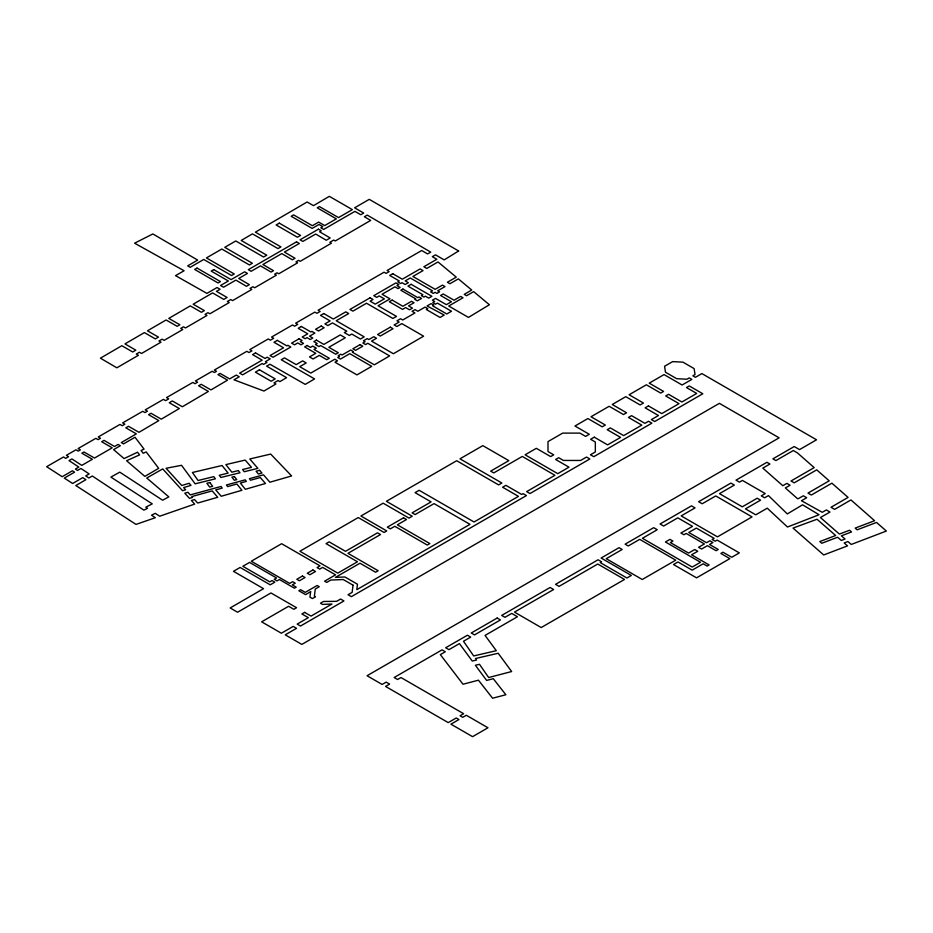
<?xml version="1.0" encoding="UTF-8"?>
<svg xmlns="http://www.w3.org/2000/svg" width="933" height="933" viewBox="0 0 933 933"><rect width="100%" height="100%" fill="white"/><g stroke="black" fill="none" stroke-linecap="round" stroke-linejoin="round"><path stroke-width="1.4" d="M310.631 591.709L309.954 597.155L312.427 598.578L315.471 596.828L314.386 596.199L315.272 589.026L319.261 586.717L317.138 585.492L305.231 592.362L300.624 589.703L298.828 590.729L305.569 594.624L310.631 591.709M353.036 585.189L352.149 592.362L348.056 594.729L351.391 596.654L526.445 495.575L523.121 493.662L521.71 494.467L505.861 485.323L502.595 487.213L518.445 496.356L474.046 521.99L419.139 490.291L415.068 492.647L431.093 501.896L412.118 512.858L415.092 514.573L434.067 503.61L469.975 524.346L356.803 589.679L357.467 584.233L344.907 576.979L335.46 577.364L359.963 563.217L375.579 572.232L378.168 570.739L347.986 553.316L380.501 534.539L377.527 532.825L345.502 551.321L329.127 541.863L326.049 543.636L357.456 561.771L337.781 573.13L299.89 551.251L358.237 517.558L384.081 532.475L386.74 530.935L360.908 516.019L383.148 503.179L408.981 518.095L412.234 516.217L386.402 501.301L456.704 460.715L498.607 484.903L501.872 483.026L459.969 458.826L482.827 445.636L508.835 460.645L490.676 471.13L493.755 472.914L522.282 456.435L554.937 475.294L526.644 491.621L529.979 493.545L589.843 458.978L586.519 457.053L580.653 460.447L563.415 460.447L558.704 457.718L555.648 459.491L568.978 467.176L557.759 473.661L525.104 454.803L536.323 448.33L550.657 456.599L553.712 454.837L547.998 451.537L547.998 441.589L562.681 433.11L579.918 433.11L585.632 436.411L589.294 434.288L574.961 426.019L587.907 418.544L602.228 426.824L605.342 425.028L591.009 416.759L609.156 406.287L623.477 414.555L626.579 412.771L612.246 404.49L625.798 396.677L640.131 404.945L643.432 403.033L629.11 394.764L646.359 384.793L660.692 393.073L663.561 391.417L649.228 383.148L664.051 374.588L682.093 385.002L691.843 379.381L689.254 377.888L686.968 379.206L676.658 378.681L665.486 372.232L664.576 366.272L672.635 361.619L682.944 362.144L694.117 368.605L695.038 374.553L692.857 375.812L695.435 377.305L701.873 373.585L816.538 439.793L799.523 449.613L794.205 446.545L772.897 458.849L775.906 460.587L793.33 450.534L797.435 452.902L814.182 467.62L791.009 480.996L794.205 482.839L816.713 469.847L829.215 480.833L807.99 493.091L811.36 495.026L831.886 483.177L848.074 497.417L831.011 507.272L834.627 509.36L850.954 499.936L874.594 520.719L855.188 528.101L857.159 529.816L876.553 522.445L886.35 531.052L851.258 544.452L847.922 541.537L844.19 542.959L847.526 545.875L823.699 554.972L793.027 528.078L817.028 519.249L835.665 535.519L819.792 541.56L821.751 543.274L837.636 537.245L841.321 540.464L845.053 539.029L841.379 535.822L851.537 531.95L849.578 530.236L839.408 534.096L820.422 517.523L829.985 512.042L826.37 509.943L822.276 512.31L801.47 500.741L806.695 497.721L803.325 495.785L798.03 498.84L797.179 498.362L785.353 487.947L790.076 485.23L786.881 483.376L782.822 485.72L762.821 468.121L769.935 464.028L766.938 462.29L735.997 480.157L739.426 482.139L742.411 480.413L765.223 493.58L761.27 495.866L764.628 497.802L768.454 495.586L787.312 513.931L802.555 504.811L819.046 514.748L787.475 527.017L767.264 508.182L755.765 514.818L745.455 508.87L760.57 500.146L757.211 498.21L742.283 506.829L719.483 493.65L734.329 485.078L730.901 483.096L698.63 501.721L702.187 503.773L715.763 495.948L752.045 516.894L717.465 536.86L681.183 515.902L695.05 507.902L691.493 505.849L660.051 523.996L663.608 526.049L677.801 517.85L692.508 526.34L680.903 533.046L683.877 534.761L686.187 533.431L704.392 543.951L698.584 547.309L701.593 549.047L707.412 545.688L716.112 550.715L718.247 549.479L709.535 544.452L712.882 542.528L709.873 540.79L706.526 542.714L688.764 532.463L696.333 528.09L714.107 538.341L712.159 539.472L715.168 541.21L717.115 540.079L739.321 552.896L731.74 557.269L722.982 552.219L720.859 553.456L729.839 558.634L696.566 577.842L673.498 564.535L677.964 561.958L692.169 570.156L703.19 563.789L707.156 566.074L709.115 564.943L691.586 554.82L697.744 551.263L694.735 549.525L688.577 553.082L670.361 542.563L672.938 541.082L669.964 539.367L665.427 541.98L700.52 562.249L692.216 567.042L642.417 538.294L657.252 529.722L653.706 527.67L625.122 544.172L628.247 545.968L639.711 539.356L675.749 560.173L642.266 579.498L606.228 558.692L622.171 549.479L619.045 547.671L601.12 558.027L631.326 575.463L626.918 578.005L600.234 562.599L601.587 561.806L598.076 559.777L555.543 584.338L559.065 586.367L597.761 564.022L624.504 579.451L541.198 627.547L514.468 612.106L553.607 589.516L550.085 587.487L501.697 615.418L504.975 617.308L511.727 613.413L517.442 616.725L485.067 635.408L496.309 650.698L473.672 655.934L463.491 641.263L470.699 637.099L467.433 635.21L445.671 647.77L448.948 649.66L459.433 643.607L472.261 661.03L476.53 660.051L475.48 658.523L498.21 653.263L511.646 671.538L488.67 677.533L479.492 664.308L475.375 665.264L486.641 680.437L493.289 678.699L505.861 694.758L492.566 698.222L478.454 680.192L463.013 684.227L440.341 654.628L445.298 651.759L442.032 649.869L394.146 677.521L397.575 679.504L400.98 677.545L463.631 713.71L460.062 715.774L462.745 717.325L466.313 715.261L487.971 727.775L472.576 736.662L450.919 724.16L458.919 719.541L456.237 717.978L448.237 722.609L385.574 686.431L389.609 684.099L386.18 682.116L382.145 684.449L367.054 675.737L779.125 437.834L719.378 403.348L301.837 644.411L285.241 634.837L296.542 628.317L293.207 626.393L281.369 633.227L261.637 621.833L288.6 606.275L293.848 609.307L296.566 607.733L270.967 592.956L237.565 612.235L230.159 607.954L263.549 588.676L233.472 571.311L240.131 567.451L270.22 584.828L274.815 582.169L272.051 580.571L269.824 581.854L242.848 566.284L249.566 562.412L276.541 577.982L274.22 579.323L276.984 580.921L279.41 579.521L294.42 588.187L296.216 587.149L292.286 584.886L295.26 583.183L292.659 581.679L289.697 583.393L251.292 561.223L281.626 543.706L320.031 565.876L317.068 567.591L319.657 569.095L322.62 567.381L335.565 574.856L324.602 581.177L326.725 582.414L330.818 580.046L343.251 579.533L353.036 585.189M458.628 250.977L444.201 259.887L435.489 254.861L432.352 256.68L436.842 259.269L423.85 266.768L426.754 268.447L438.009 261.951L456.26 277.148L447.385 282.267L449.939 283.737L458.336 278.885L471.725 290.035L464.226 294.362L466.57 295.726L473.649 291.632L489.382 304.741L468.471 317.418L448.726 306.024L463.001 297.779L460.645 296.426L454.056 300.228L443.222 293.977L440.574 295.493L451.42 301.756L446.382 304.671L435.536 298.408L432.387 300.228L434.673 301.557L432.807 302.63L435.501 304.193L437.379 303.108L451.49 311.26L446.767 313.989L432.655 305.837L433.787 305.184L431.081 303.622L427.069 305.942L444.19 315.074L440.061 317.453L426.299 309.499L427.781 308.648L425.086 307.097L417.856 311.26L415.01 309.616L412.094 311.307L414.94 312.952L402.718 320.007L400.549 318.759L396.98 320.812L399.149 322.06L394.134 324.952L396.84 326.515L401.843 323.623L423.605 336.183L393.399 353.735L371.544 341.116L376.5 338.259L373.806 336.696L368.838 339.565L367.194 338.609L363.438 340.778L365.083 341.735L362.879 343.006L365.573 344.569L367.789 343.286L389.644 355.916L374.331 364.815L352.347 352.196L353.409 351.589L350.703 350.038L342.143 354.972L340.778 354.19L338.224 355.66L339.589 356.453L337.746 357.514L340.452 359.077L349.77 353.689L371.719 366.354L356.954 374.903L334.994 362.226L337.478 360.791L334.784 359.228L310.806 373.072L299.738 366.681L306.222 362.937L302.665 360.884L296.181 364.628L284.495 357.887L281.253 359.753L314.596 378.926L305.243 384.384L269.929 364.22L266.605 366.133L286.583 377.667L279.912 381.609L278.069 380.547L273.999 382.892L275.9 383.976L263.957 391.044L233.996 379.813L239.233 376.78L236.271 375.066L229.635 378.915L220.071 373.387L217.96 374.611L227.535 380.151L210.951 389.912L201.201 384.291L198.612 385.784L208.386 391.428L182.355 406.753L172.325 400.957L169.258 402.729L179.323 408.537L161.269 419.174L151.018 413.261L148.569 414.672L158.832 420.608L138.959 432.317L128.474 426.276L125.827 427.804L136.323 433.868L121.29 442.58L123.541 443.886L135.028 437.25L144.055 449.123L141.07 450.534L143.169 453.275L146.189 451.922L158.692 468.331L144.848 476.378L126.573 460.739L139.577 454.896L137.536 452.213L124.066 458.581L113.593 449.624L120.345 445.729L118.094 444.423L114.514 446.499L104.064 440.364L101.697 441.741L112.217 447.817L94.49 458.056L83.958 451.98L81.847 453.193L92.367 459.281L81.801 465.38L71.923 458.931L69.03 460.599L78.838 467.083L75.421 469.066L77.509 470.454L80.938 468.483L89.171 473.929L85.743 475.912L88.868 477.999L92.309 476.005L143.869 510.141L147.542 508.298L145.816 507.167L152.266 503.878L110.887 477.101L119.774 472.145L162.61 500.228L168.815 496.881L146.749 477.999L162.739 468.914L182.541 490.711L185.632 489.778L183.649 487.597L190.997 485.358L189.107 483.282L181.748 485.51L166.062 468.273L181.55 465.31L195.137 483.819L215.395 478.827L213.774 476.635L198.088 480.507L192.42 472.495L222.066 465.509L228.142 473.101L219.243 475.294L220.864 477.474L239.979 472.774L238.358 470.582L231.839 472.18L225.879 464.611L245.192 460.074L251.49 467.34L242.603 469.532L244.224 471.725L257.881 468.354L249.787 458.989L270.675 454.068L291.621 475.947L269.882 482.221L263.491 474.827L249.379 478.687L250.522 480.227L260.295 477.521L265.462 483.492L245.321 489.3L240.399 483.049L246.347 481.393L245.204 479.842L226.416 484.985L227.617 486.606L236.9 484.017L241.915 490.291L221.214 496.263L215.733 489.918L222.252 488.099L221.039 486.466L190.297 494.898L187.895 492.262L184.792 493.195L189.457 498.339L192.571 497.394L191.813 496.566L212.188 490.898L217.704 497.277L197.703 503.039L194.519 499.54L191.417 500.485L194.682 504.088L159.683 516.217L155.251 513.325L151.519 515.214L155.321 517.722L136.02 524.404L75.818 485.533L85.894 479.714L82.757 477.638L72.646 483.481L64.295 478.093L74.535 472.18L72.436 470.78L62.173 476.716L46.65 466.698L63.537 456.96L65.683 458.371L68.541 456.727L66.383 455.316L75.97 449.799L78.255 451.117L80.366 449.893L78.08 448.575L95.831 438.347L98.105 439.653L100.496 438.277L98.245 436.959L119.984 424.422L122.235 425.728L124.882 424.2L122.631 422.894L142.749 411.301L144.977 412.596L147.426 411.185L145.198 409.89L163.45 399.371L165.654 400.654L168.721 398.881L166.517 397.61L192.839 382.437L195.02 383.696L197.609 382.215L195.417 380.944L212.188 371.276L214.368 372.535L216.479 371.311L214.31 370.063L246.848 351.309L248.994 352.546L251.933 350.843L249.787 349.607L268.261 338.959L270.383 340.195L273.684 338.282L271.573 337.058L292.495 324.987L294.606 326.212L297.755 324.392L295.644 323.18L314.853 312.112L316.928 313.313L320.159 311.447L318.083 310.246L384.093 272.203L386.122 273.369L389.143 271.62L387.125 270.453L421.693 250.522L427.594 253.928L430.731 252.12L367.252 215.103L364.36 216.783L370.681 220.41L335.285 240.959L333.746 240.061L329.827 242.312L331.39 243.221L300.239 261.31L298.595 260.354L295.959 261.87L297.604 262.838L278.757 273.789L277.054 272.786L274.675 274.162L276.39 275.165L254.686 287.772L252.901 286.734L250.032 288.39L251.817 289.428L232.55 300.624L230.696 299.551L227.372 301.464L229.238 302.549L209.89 313.78L207.954 312.683L205.038 314.363L206.974 315.471L185.48 327.961L183.474 326.818L180.757 328.381L182.763 329.536L164.126 340.358L162.062 339.169L158.96 340.977L161.024 342.154L141.536 353.479L139.425 352.254L136.288 354.062L138.422 355.286L116.847 367.812L100.414 358.179L121.838 345.711L132.696 351.986L135.833 350.178L124.964 343.904L144.382 332.603L155.356 338.901L158.47 337.116L147.461 330.807L166.097 319.972L177.153 326.317L179.871 324.754L168.791 318.398L190.285 305.896L201.446 312.298L204.362 310.619L193.178 304.205L212.584 292.927L223.78 299.4L227.104 297.487L216.444 291.329L220.071 289.242L217.074 287.516L206.904 293.382L175.532 275.632L184.104 270.745L134.585 243.186L152.86 233.95L197.679 260.097L187.673 265.87L190.169 267.304L203.744 259.467L231.571 275.538L234.265 273.975L206.438 257.916L221.821 249.029L249.414 264.96L252.365 263.258L224.771 247.327L235.769 240.971L263.584 257.03L266.756 255.199L241.192 240.446L252.458 233.868L277.999 248.61L280.938 246.918L255.385 232.165L307.132 201.994L313.488 205.657L329.337 196.338L352.336 209.622L338.527 217.599L319.413 206.566L317.232 207.814L336.346 218.858L324.696 225.576L318.654 222.089L312.38 225.716L293.615 214.882L291.189 216.293L312.17 228.41L318.993 224.468L322.806 226.672L320.824 227.815L323.646 229.436L354.937 211.371L360.803 214.742L363.707 213.062L354.622 207.814L369.27 199.347L458.628 250.977M197.038 268.074L194.67 269.45L218.077 282.967L220.456 281.591L197.038 268.074M279.305 223.15L276.145 224.97L297.394 237.239L300.554 235.419L279.305 223.15M213.75 269.614L211.196 271.083L228.352 280.996L220.561 285.498L223.558 287.224L235.874 280.11L246.464 286.303L249.333 284.647L238.743 278.454L247.443 273.439L244.621 271.806L231.092 279.62L213.75 269.614M296.507 241.857L248.306 269.684L251.117 271.305L260.517 265.882L271.106 272.074L273.486 270.698L262.896 264.517L281.789 253.601L292.391 259.794L295.026 258.266L284.437 252.073L299.318 243.478L296.507 241.857M318.445 229.191L300.041 239.816L302.852 241.437L315.669 234.043L326.27 240.236L330.177 237.973L319.587 231.781L321.255 230.813L318.445 229.191M255.525 352.919L252.586 354.622L262.138 360.138L239.629 373.13L242.592 374.844L262.138 363.555L263.607 364.395L266.92 362.482L265.462 361.631L270.185 358.902L267.223 357.199L265.077 358.435L255.525 352.919M277.288 340.358L273.987 342.271L283.539 347.787L270.069 355.555L273.019 357.269L290.816 346.994L287.854 345.28L286.839 345.875L277.288 340.358M301.347 326.468L298.198 328.288L307.75 333.804L302.199 337.011L305.149 338.702L307.004 337.641L310.211 339.495L312.777 338.014L309.558 336.16L314.864 333.093L311.925 331.39L310.899 331.985L301.347 326.468M323.763 313.535L320.532 315.389L330.084 320.905L324.917 323.891L327.856 325.594L332.486 322.911L346.784 331.168L344.359 332.568L349.35 335.448L351.776 334.049L360.43 339.041L364.197 336.871L336.242 320.742L348.697 313.546L345.758 311.855L333.314 319.039L323.763 313.535M392.746 273.707L389.714 275.445L399.266 280.961L397.761 281.836L400.677 283.515L402.065 282.722L405.19 284.53L408.339 282.711L405.214 280.903L410.252 277.987L432.527 290.851L430.661 291.924L433.204 293.394L435.07 292.321L436.924 293.394L439.571 291.866L437.705 290.793L444.994 286.594L442.44 285.113L435.163 289.323L412.887 276.46L423.034 270.605L420.118 268.926L402.298 279.212L392.746 273.707M299.131 338.772L291.586 343.134L294.536 344.837L297.802 342.947L301.009 344.813L303.493 343.379L300.274 341.525L302.082 340.475L299.131 338.772M321.197 326.037L315.576 329.279L318.526 330.982L324.136 327.74L321.197 326.037M370.121 297.79L349.933 309.441L352.872 311.132L366.541 303.237L392.898 318.456L396.467 316.404L378.063 305.767L390.029 298.863L382.075 294.268L394.939 286.828L398.076 288.635L400.129 287.446L397.003 285.638L398.823 284.588L395.907 282.897L373.783 295.679L376.699 297.37L379.218 295.913L384.349 298.875L375.241 304.135L370.109 301.184L373.037 299.481L370.121 297.79M259.467 369.806L255.397 372.15L271.13 381.235L275.188 378.891L259.467 369.806M402.916 289.055L400.852 290.245L415.756 298.852L414.8 299.4L417.319 300.846L421.518 298.42L419.01 296.974L417.821 297.662L402.916 289.055M411.126 284.308L407.966 286.128L422.871 294.735L421.366 295.609L423.874 297.056L425.39 296.193L428.737 298.117L431.886 296.297L411.126 284.308M307.12 345.478L304.648 346.901L315.762 353.327L309.511 356.931L313.068 358.983L319.319 355.38L326.818 359.706L329.302 358.272L313.989 349.432L316.275 348.126L312.742 346.085L310.456 347.403L307.12 345.478M316.404 340.113L313.85 341.595L317.185 343.519L315.436 344.522L318.969 346.563L320.707 345.56L335.74 354.225L338.294 352.756L328.836 347.298L345.28 337.804L340.277 334.924L323.844 344.417L316.404 340.113M392.152 300.088L389.294 301.732L402.543 309.383L405.657 307.587L409.529 309.826L412.444 308.135L408.572 305.896L414.042 302.735L411.535 301.289L402.881 306.281L392.152 300.088M360.068 344.627L352.861 348.79L355.555 350.353L362.774 346.178L360.068 344.627M390.321 327.156L377.62 334.492L380.326 336.055L393.015 328.719L390.321 327.156M302.455 576.034L296.811 579.288L299.4 580.781L305.044 577.527L302.455 576.034M312.917 569.993L307.272 573.247L309.873 574.74L315.506 571.486L312.917 569.993M403.511 517.827L387.335 527.157L390.309 528.871L394.787 526.294L427.279 545.059L429.845 543.566L397.353 524.812L406.485 519.541L403.511 517.827M594.286 437.18L590.624 439.291L595.336 442.009L595.336 451.969L590.461 454.779L593.796 456.692L651.875 423.162L648.54 421.25L644.901 423.349L631.571 415.651L628.48 417.436L641.811 425.133L623.664 435.606L610.334 427.909L607.231 429.705L620.562 437.402L607.616 444.878L594.286 437.18M648.435 405.925L645.123 407.826L658.453 415.523L651.374 419.605L654.709 421.529L702.794 393.773L689.277 385.959L686.513 387.557L696.706 393.434L681.883 401.995L668.553 394.297L665.695 395.954L679.014 403.651L661.754 413.611L648.435 405.925M304.625 612.386L301.895 613.961L308.333 617.669L297.161 624.107L300.496 626.031L343.927 600.957L340.603 599.033L336.603 601.342L323.518 601.47L320.474 603.231L322.515 604.409L331.961 604.024L311.051 616.095L304.625 612.386M497.172 618.043L471.235 633.017L474.5 634.906L500.438 619.932L497.172 618.043M259.549 470.302L256.108 471.247L258.394 474.022L261.975 473.031L259.549 470.302M234.37 476.53L231.909 477.16L234.3 480.25L236.772 479.62L234.37 476.53M209.843 482.536L206.869 483.271L209.68 487.061L212.642 486.326L209.843 482.536"/></g></svg>
